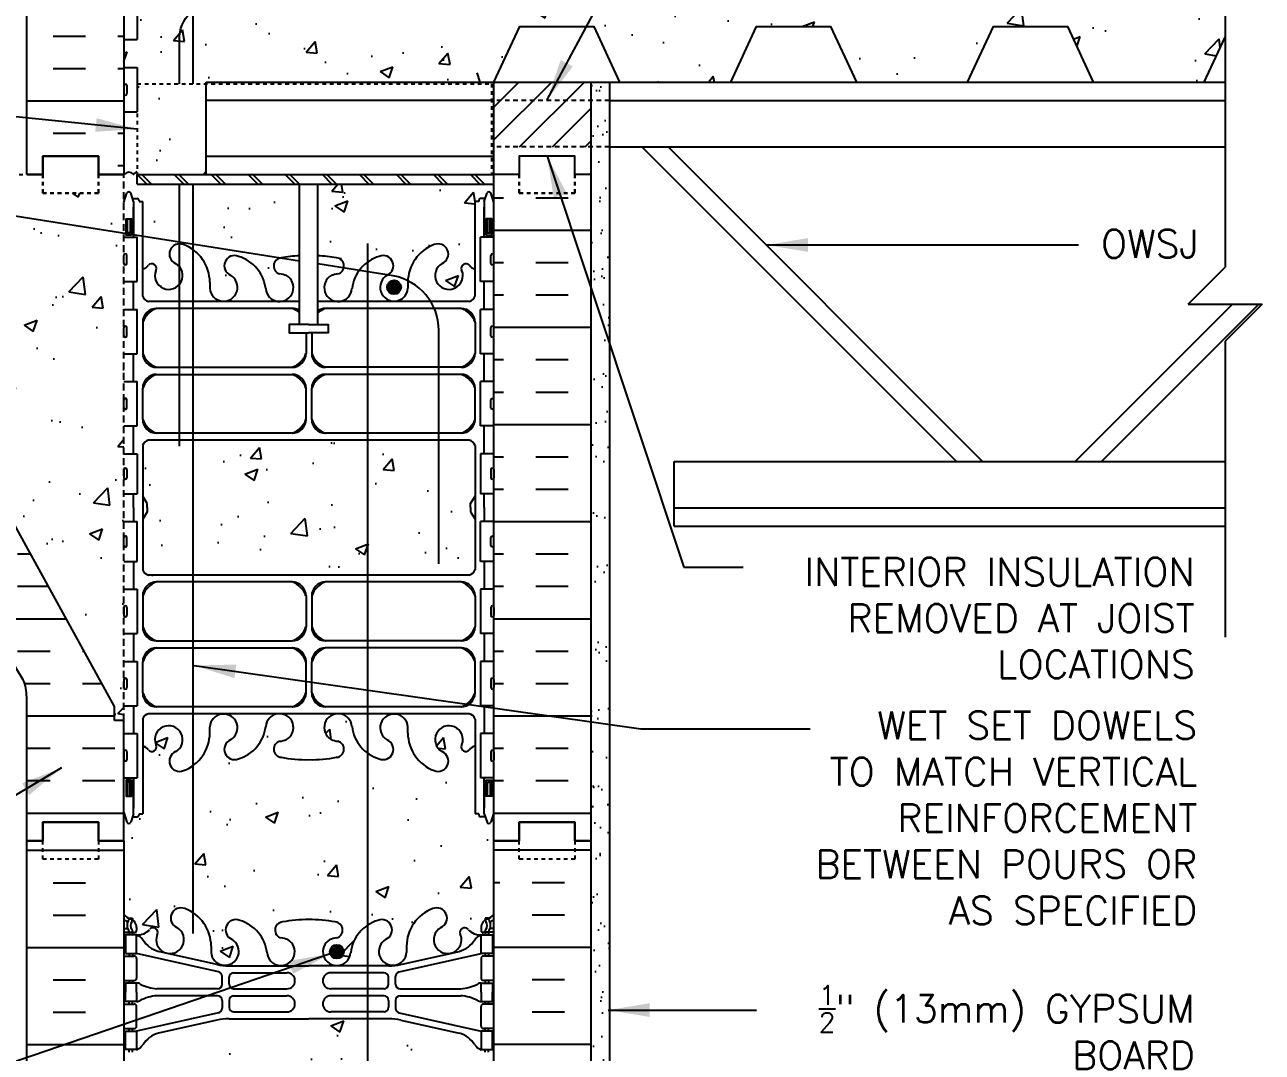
# Model space of a CAD drawing. Header units: inches. Extents: x 142.9 to 233.9, y 158.4 to 227.2.
# Drawn here: x 200.42 to 233.86, y 184.19 to 211.96 of the extents above; entities that cross this region are included whole.
import ezdxf
from ezdxf.enums import TextEntityAlignment as Align

# ---------------------------------------------------------------- set-up
doc = ezdxf.new("R2010")
doc.units = ezdxf.units.IN
doc.header["$LTSCALE"] = 0.5
doc.header["$MEASUREMENT"] = 0
doc.linetypes.add('DASHED2', pattern=[0.375, 0.25, -0.125])
doc.linetypes.add('HIDDEN2', pattern=[0.1875, 0.125, -0.0625])
for name, color, linetype in [('HATCH', 12, 'Continuous'), ('Hidden2', 12, 'HIDDEN2'), ('line25', 2, 'Continuous'), ('LINE3', 3, 'Continuous'), ('LINE50', 5, 'Continuous'), ('LINE9', 9, 'Continuous'), ('TEXT', 4, 'Continuous'), ('Web_Edge', 9, 'Continuous')]:
    doc.layers.add(name, color=color, linetype=linetype)
doc.styles.add('DIM', font='romans.shx', dxfattribs={"width": 0.7})
doc.styles.add('ROMANS', font='romans.shx', dxfattribs={"height": 0.75})
doc.dimstyles.new('ext_12', dxfattribs={"dimscale": 12, "dimtxt": 0.09375, "dimasz": 0.09375, "dimexe": 0.09375, "dimexo": 0.0625, "dimgap": 0.0625, "dimtad": 1, "dimdec": 1, "dimzin": 3, "dimdsep": 46, "dimlunit": 4, "dimtxsty": 'DIM', "dimcen": 0.09, "dimdle": 0.09375, "dimclrt": 4, "dimadec": 0, "dimazin": 0, "dimtfac": 1, "dimtdec": 1, "dimtmove": 2, "dimatfit": 3, "dimfxl": 1, "dimfrac": 2, "dimtolj": 1, "dimtzin": 0, "dimarcsym": 0})

msp = doc.modelspace()

# ---------------------------------------------------------------- hatches: boundary and pattern name
at = {"layer": 'HATCH'}
h = msp.add_hatch(dxfattribs=at)
h.set_pattern_fill('AR-CONC', color=256, scale=0.5)
h.set_pattern_definition([(50, (0, 0), (3.5863, -0.31376), [0.375, -4.125]), (355, (0, 0), (-0.693757, 3.76096), [0.3, -3.3]), (100.4514, (0.299, -0.026), (2.892544, 3.4472), [0.3187, -3.50571]), (46.1842, (0, 1), (5.336207, -0.827596), [0.5625, -6.1875]), (96.6356, (0.4447, 0.931), (4.67331, 4.87059), [0.47805, -5.25857]), (351.1842, (0, 1), (4.67331, 4.87059), [0.45, -4.95]), (21, (0.5, 0.75), (2.984535, -2.013094), [0.375, -4.125]), (326, (0.5, 0.75), (1.216577, 3.62575), [0.3, -3.3]), (71.4514, (0.7487, 0.5822), (4.201112, 1.612656), [0.3187, -3.50571]), (37.5, (0, 0), (0.0607993, 1.6644693), [0, -3.26, 0, -3.35, 0, -3.3125]), (7.5, (0, 0), (1.315348, 1.972059), [0, -1.91, 0, -3.185, 0, -1.2625]), (327.5, (-1.115, 0), (2.669112, -0.1127744), [0, -1.25, 0, -3.9, 0, -5.175]), (317.5, (-1.615, 0), (2.915931, 0.500525), [0, -1.625, 0, -2.59, 0, -3.675])])
h.paths.add_polyline_path([(210.004, 223.699, -1), (210.217, 223.188, 1.661382), (210.778, 222.835), (210.778, 223, -0.237025), (211.223, 223.873), (207.102, 223.873), (206.102, 224.873), (206.102, 223.72, -0.091124), (206.199, 223.699, -0.30095), (206.936, 222.826, 1.661382), (207.497, 223.179, 0.055617), (207.317, 223.225, -0.843243), (207.352, 223.657, -0.049932), (208.102, 223.721, -0.049932), (208.851, 223.657, -0.843243), (208.886, 223.225, 0.055617), (208.706, 223.179, 1.661382), (209.267, 222.826, -0.30095)])
h.paths.add_polyline_path([(212.439, 223.457, 0.10894), (212.592, 223.344), (212.592, 223.873), (211.847, 223.873, -0.420943), (211.7, 223.505, 2.155404), (212.239, 223.31), (212.227, 223.332, -0.834375)])
h.paths.add_polyline_path([(205.102, 223.873), (204.98, 223.873, -0.237025), (205.425, 223), (205.425, 222.835, 1.325711), (206.102, 223.084), (206.102, 222.873)])
h.paths.add_polyline_path([(204.503, 223.505, -0.420943), (204.356, 223.873), (203.612, 223.873), (203.612, 223.344, 0.108933), (203.764, 223.457, -0.8344), (203.976, 223.332), (203.964, 223.31, 2.155404)])
h.paths.add_polyline_path([(212.592, 217.222), (212.592, 218.584, 0.268138), (212.43, 218.732), (203.773, 218.732, 0.268156), (203.612, 218.584), (203.612, 217.222), (203.732, 217.022), (203.732, 216.91), (203.102, 216.91), (203.102, 216.535), (203.466, 216.535), (203.466, 215.455), (203.102, 215.455), (203.102, 214.705), (203.466, 214.705), (203.466, 214.353), (203.466, 214.286, -0.562908), (203.604, 214.295, -0.520567), (203.841, 214.295, -0.523259), (204.347, 214.298, -0.520567), (204.92, 214.258, -0.520567), (205.201, 214.379, -0.520567), (205.563, 214.535, -0.230831), (205.981, 214.708, -0.258655), (206.402, 214.44, -0.520567), (206.707, 214.318, -0.520567), (207.197, 214.362, -0.520567), (207.542, 214.411, -0.520567), (208.141, 214.432, -0.310845), (209.102, 214.41, -0.310845), (210.062, 214.432, -0.520567), (210.661, 214.411, -0.520567), (211.006, 214.362, -0.10231), (211.102, 214.437, -0.10231), (211.197, 214.362, -0.520567), (211.542, 214.411, -0.520567), (212.141, 214.432, -0.185967), (212.737, 214.56), (212.737, 214.705), (213.102, 214.705), (213.102, 215.455), (212.737, 215.455), (212.737, 216.535), (213.102, 216.535), (213.102, 216.91), (212.472, 216.91), (212.472, 217.022)])
h.paths.add_polyline_path([(232.864, 214.408), (213.102, 214.408), (213.102, 214.41, 0.310845), (212.141, 214.432, 0.520567), (211.542, 214.411, 0.520567), (211.197, 214.362, 0.10231), (211.102, 214.437, 0.10231), (211.006, 214.362, 0.520567), (210.661, 214.411, 0.520567), (210.062, 214.432, 0.310845), (209.102, 214.41, 0.310845), (208.141, 214.432, 0.520567), (207.542, 214.411, 0.520567), (207.197, 214.362, 0.520567), (206.707, 214.318, 0.520567), (206.402, 214.44, 0.258655), (205.981, 214.708, 0.230831), (205.563, 214.535, 0.520567), (205.201, 214.379, 0.520567), (204.92, 214.258, 0.520567), (204.347, 214.298, 0.523259), (203.841, 214.295, 0.520567), (203.604, 214.295, 0.562908), (203.466, 214.286), (203.466, 213.505), (203.102, 213.505), (203.102, 212.755), (203.466, 212.755), (203.466, 211.555), (203.102, 211.555), (203.102, 210.805), (203.466, 210.805), (203.466, 210.36), (205.327, 210.36), (205.327, 210.408), (213.102, 210.408), (213.801, 211.908), (215.801, 211.908), (216.5, 210.408), (219.5, 210.408), (220.2, 211.908), (222.2, 211.908), (222.899, 210.408), (225.899, 210.408), (226.599, 211.908), (228.599, 211.908), (229.298, 210.408), (232.298, 210.408), (232.864, 211.621)])
h.paths.add_polyline_path([(205.327, 210.36), (203.466, 210.36), (203.466, 207.908), (205.327, 207.908)])
h.paths.add_polyline_path([(203.102, 207.91), (202.414, 207.91), (202.414, 207.41), (200.914, 207.41), (200.914, 207.91), (200.477, 207.91), (198.477, 207.91), (198.477, 206.41, -1), (197.977, 206.41), (197.977, 207.91), (196.677, 207.91), (196.677, 206.16, 0.079579), (197.677, 202.91), (202.852, 193.535), (202.852, 193.16), (203.102, 193.16)])
h.paths.add_polyline_path([(207.845, 207.648), (203.466, 207.648), (203.466, 207.908), (203.466, 209.605), (203.102, 209.605), (203.102, 207.91), (203.102, 207.151), (203.187, 207.411, -0.6), (203.287, 207.411), (203.335, 207.261), (203.462, 207.261, -0.414214), (203.512, 207.211), (203.512, 207.181), (203.612, 207.181), (203.612, 205.344, 0.108933), (203.764, 205.457, -0.8344), (203.976, 205.332), (203.964, 205.31, 2.155404), (204.503, 205.505, -1), (204.716, 206.016, -0.311223), (205.425, 205), (205.425, 204.835, 1.661382), (205.986, 205.188, -1), (206.199, 205.699, -0.30095), (206.936, 204.826, 1.661382), (207.497, 205.179, 0.055617), (207.317, 205.225, -0.843243), (207.352, 205.657, -0.032936), (207.845, 205.716)])
h.paths.add_polyline_path([(212.592, 207.181), (212.692, 207.181), (212.692, 207.211, -0.414214), (212.742, 207.261), (212.868, 207.261), (212.917, 207.411, -0.6), (213.017, 207.411), (213.102, 207.151), (213.102, 207.648), (208.345, 207.648), (208.345, 205.717, -0.033767), (208.851, 205.657, -0.843243), (208.886, 205.225, 0.055617), (208.706, 205.179, 1.661382), (209.267, 204.826, -0.30095), (210.004, 205.699, -1), (210.217, 205.188, 1.661382), (210.778, 204.835), (210.778, 205, -0.311223), (211.487, 206.016, -1), (211.7, 205.505, 2.155404), (212.239, 205.31), (212.227, 205.332, -0.834375), (212.439, 205.457, 0.10894), (212.592, 205.344)])
h.paths.add_polyline_path([(212.592, 199.222), (212.592, 200.584, 0.268138), (212.43, 200.732), (203.773, 200.732, 0.268156), (203.612, 200.584), (203.612, 199.222), (203.732, 199.022), (203.732, 198.91), (203.732, 198.798), (203.612, 198.598), (203.612, 197.236, 0.268156), (203.773, 197.088), (212.43, 197.088, 0.268138), (212.592, 197.236), (212.592, 198.598), (212.472, 198.798), (212.472, 198.91), (212.472, 199.022)])
h.paths.add_polyline_path([(212.592, 192.476, 0.108935), (212.439, 192.363, -0.8344), (212.227, 192.488), (212.239, 192.51, 2.155404), (211.7, 192.315, -1), (211.487, 191.804, -0.311223), (210.778, 192.82), (210.778, 192.985, 1.661382), (210.217, 192.632, -1), (210.004, 192.121, -0.30095), (209.267, 192.994, 1.661382), (208.706, 192.641, 0.055617), (208.886, 192.595, -0.843243), (208.851, 192.163, -0.049932), (208.102, 192.099, -0.049932), (207.352, 192.163, -0.843243), (207.317, 192.595, 0.055617), (207.497, 192.641, 1.661382), (206.936, 192.994, -0.30095), (206.199, 192.121, -1), (205.986, 192.632, 1.661382), (205.425, 192.985), (205.425, 192.82, -0.311223), (204.716, 191.804, -1), (204.503, 192.315, 2.155404), (203.964, 192.51), (203.976, 192.488, -0.834375), (203.764, 192.363, 0.108938), (203.612, 192.476), (203.612, 190.639), (203.512, 190.639), (203.512, 190.609, -0.414214), (203.462, 190.559), (203.335, 190.559), (203.287, 190.409, -0.6), (203.187, 190.409), (203.102, 190.669), (203.102, 189.91), (203.102, 187.91, 0.088416), (203.248, 187.813), (203.338, 187.813), (203.338, 187.771, -0.249069), (203.448, 187.564), (203.448, 187.496, -0.414214), (203.385, 187.434), (203.338, 187.434), (203.338, 187.364), (203.443, 187.364, 0.231736), (203.8, 187.515, -0.8344), (204.012, 187.389), (204, 187.368, 2.155404), (204.539, 187.562, -1), (204.752, 188.073, -0.311223), (205.461, 187.057), (205.461, 186.892, 1.661382), (206.022, 187.245, -1), (206.235, 187.756, -0.30095), (206.972, 186.884, 1.661382), (207.533, 187.237, 0.055617), (207.353, 187.282, -0.843243), (207.388, 187.715, -0.047544), (208.102, 187.779, -0.047544), (208.815, 187.715, -0.843243), (208.85, 187.282, 0.055617), (208.67, 187.237, 1.661382), (209.231, 186.884, -0.30095), (209.968, 187.756, -1), (210.181, 187.245, 1.661382), (210.742, 186.892), (210.742, 187.057, -0.311223), (211.451, 188.073, -1), (211.664, 187.562, 2.155404), (212.203, 187.368), (212.191, 187.389, -0.834375), (212.403, 187.515, 0.23174), (212.761, 187.364), (212.866, 187.364), (212.866, 187.434), (212.818, 187.434, -0.414214), (212.756, 187.496), (212.756, 187.564, -0.249069), (212.866, 187.771), (212.866, 187.813), (212.956, 187.813, 0.08841), (213.102, 187.91), (213.102, 189.91), (213.102, 190.669), (213.017, 190.409, -0.6), (212.917, 190.409), (212.868, 190.559), (212.742, 190.559, -0.414214), (212.692, 190.609), (212.692, 190.639), (212.592, 190.639)])
h.paths.add_polyline_path([(212.756, 184.064), (212.756, 184.131, -0.414214), (212.818, 184.194), (212.866, 184.194), (212.866, 184.264), (212.761, 184.264, -0.155529), (212.585, 184.398, 0.180914), (212.167, 184.709), (210.586, 185.062, 0.054974), (210.259, 185.098), (208.102, 185.098), (205.944, 185.098, 0.054974), (205.617, 185.062), (204.036, 184.709, 0.180914), (203.618, 184.398, -0.155529), (203.443, 184.264), (203.338, 184.264), (203.338, 184.194), (203.385, 184.194, -0.414214), (203.448, 184.131), (203.448, 184.064, -0.249069), (203.338, 183.857), (203.338, 183.815), (203.248, 183.815, 0.088416), (203.102, 183.718), (203.102, 180.91), (207.3, 180.91), (208.3, 179.91), (208.3, 181.91), (209.3, 180.91), (213.102, 180.91), (213.102, 183.718, 0.08841), (212.956, 183.815), (212.866, 183.815), (212.866, 183.857, -0.249069)])
h = msp.add_hatch(dxfattribs=at)
h.set_pattern_fill('INSUL', color=256, scale=7, style=0)
h.set_pattern_definition([(0, (-2723.06, -189.0995), (0, 2.625), []), (0, (-2723.06, -188.2245), (0, 2.625), [0.875, -0.875]), (0, (-2723.06, -187.3495), (0, 2.625), [0.875, -0.875])])
h.paths.add_polyline_path([(203.102, 223.748), (202.977, 223.873), (200.477, 223.873), (200.477, 207.91), (200.914, 207.91), (200.914, 208.41), (202.414, 208.41), (202.414, 207.91), (203.102, 207.91)])
h = msp.add_hatch(dxfattribs=at)
h.set_pattern_fill('ANSI31', color=256, scale=5, style=0)
h.set_pattern_definition([(45, (135.9942, 15.0657), (-0.4419417, 0.4419417), [])])
h.paths.add_polyline_path([(215.727, 208.658), (215.727, 210.408), (213.102, 210.408), (213.102, 208.658)])
h = msp.add_hatch(dxfattribs=at)
h.set_pattern_fill('AR-SAND', color=256, scale=0.5, style=0)
h.set_pattern_definition([(37.5, (140.0201, 79.8823), (-0.0314967, 0.963412), [0, -0.76, 0, -0.85, 0, -0.8125]), (7.5, (140.0201, 79.8823), (0.884888, 1.411073), [0, -0.41, 0, -0.685, 0, -0.2625]), (327.5, (139.4051, 79.8823), (1.557071, 0.0028295), [0, -0.25, 0, -0.9, 0, -1.175]), (317.5, (139.4051, 79.8823), (1.503063, 0.438838), [0, -0.125, 0, -0.59, 0, -0.675])])
h.paths.add_polyline_path([(216.227, 210.408), (215.727, 210.408), (215.727, 189.91), (215.727, 180.91), (216.227, 180.91)])
h = msp.add_hatch(dxfattribs=at)
h.set_pattern_fill('INSUL', color=256, scale=7, style=0)
h.set_pattern_definition([(0, (214.231, 195.906), (0, 2.625), []), (0, (214.231, 196.781), (0, 2.625), [0.875, -0.875]), (0, (214.231, 197.656), (0, 2.625), [0.875, -0.875])])
h.paths.add_polyline_path([(215.727, 207.91), (215.289, 207.91), (215.289, 207.41), (213.789, 207.41), (213.789, 207.91), (213.102, 207.91), (213.102, 189.91), (213.789, 189.91), (213.789, 190.41), (215.289, 190.41), (215.289, 189.91), (215.727, 189.91)])
h.paths.add_polyline_path([(197.677, 202.91, -0.079579), (196.677, 206.16), (196.677, 207.91), (195.977, 207.91), (195.977, 202.91, 0.131652), (196.646, 200.41), (200.384, 194.26, -0.10438), (200.477, 193.785), (200.477, 189.91), (200.914, 189.91), (200.914, 190.41), (202.414, 190.41), (202.414, 189.91), (203.102, 189.91), (203.102, 193.16), (202.852, 193.16), (202.852, 193.535)])
at = {"layer": 'LINE3'}
for points in [[(210.217, 204.863, 1), (210.592, 204.863, 1)], [(208.67, 186.912, 1), (209.045, 186.912, 1)]]:
    msp.add_hatch(color=256, dxfattribs=at).paths.add_polyline_path(points)

# ---------------------------------------------------------------- linework, layer by layer
at = {"layer": 'HATCH', "linetype": 'HIDDEN2'}
for p, q in [((203.466, 210.36), (203.466, 207.908)), ((203.466, 210.36), (213.039, 210.36)), ((213.039, 210.36), (213.039, 207.908))]:
    msp.add_line(p, q, dxfattribs=at)
at = {"layer": 'HATCH', "linetype": 'HIDDEN2', "ltscale": 2}
for p, q in [((216.227, 209.908), (213.102, 209.908)), ((216.227, 209.908), (213.102, 209.908)), ((216.227, 208.658), (213.102, 208.658)), ((216.227, 208.658), (213.102, 208.658))]:
    msp.add_line(p, q, dxfattribs=at)
at = {"layer": 'HATCH'}
for p, q in [((202.94, 208.15), (203.102, 208.15)), ((203.466, 207.908), (203.726, 207.648)), ((203.591, 207.908), (203.851, 207.648)), ((204.466, 207.908), (204.726, 207.648)), ((204.591, 207.908), (204.851, 207.648)), ((205.466, 207.908), (205.726, 207.648)), ((205.591, 207.908), (205.851, 207.648)), ((206.466, 207.908), (206.726, 207.648)), ((206.591, 207.908), (206.851, 207.648)), ((207.466, 207.908), (207.726, 207.648)), ((207.591, 207.908), (207.851, 207.648)), ((208.466, 207.908), (208.726, 207.648)), ((208.591, 207.908), (208.851, 207.648)), ((209.466, 207.908), (209.726, 207.648)), ((209.591, 207.908), (209.851, 207.648)), ((210.466, 207.908), (210.726, 207.648)), ((210.591, 207.908), (210.851, 207.648)), ((211.466, 207.908), (211.726, 207.648)), ((211.591, 207.908), (211.851, 207.648)), ((212.466, 207.908), (212.726, 207.648)), ((212.591, 207.908), (212.851, 207.648)), ((200.477, 189.65), (203.102, 189.65)), ((215.727, 189.65), (213.102, 189.65)), ((201.19, 188.775), (202.065, 188.775)), ((213.263, 188.775), (213.102, 188.775)), ((215.013, 188.775), (214.138, 188.775)), ((201.19, 187.9), (202.065, 187.9)), ((215.013, 187.9), (214.138, 187.9)), ((200.477, 187.025), (203.102, 187.025)), ((215.727, 187.025), (213.102, 187.025)), ((201.19, 186.15), (202.065, 186.15)), ((215.013, 186.15), (214.138, 186.15)), ((201.19, 185.275), (202.065, 185.275)), ((215.013, 185.275), (214.138, 185.275)), ((200.477, 184.4), (203.102, 184.4)), ((215.727, 184.4), (213.102, 184.4))]:
    msp.add_line(p, q, dxfattribs=at)
msp.add_lwpolyline([(203.466, 207.984, 0.182463), (203.359, 207.91, 0.520567), (203.123, 207.91)], format="xyb", dxfattribs=at)
at = {"layer": 'Hidden2'}
msp.add_line((198.477, 207.91), (200.477, 207.91), dxfattribs=at)
at = {"layer": 'Hidden2', "ltscale": 3}
msp.add_line((203.102, 193.16), (203.102, 207.91), dxfattribs=at)
at = {"layer": 'Hidden2'}
msp.add_lwpolyline([(200.477, 207.91), (200.914, 207.91), (200.914, 208.41), (202.414, 208.41), (202.414, 207.91), (203.102, 207.91)], dxfattribs=at)
at = {"layer": 'line25'}
for p, q in [((203.102, 223.748), (203.102, 207.91)), ((203.102, 216.785), (203.102, 207.91)), ((203.466, 212.755), (203.466, 211.555)), ((203.102, 211.555), (203.466, 211.555)), ((203.102, 210.805), (203.466, 210.805)), ((203.466, 210.805), (203.466, 209.605)), ((205.327, 210.408), (230.864, 210.408)), ((205.327, 207.908), (205.327, 210.408)), ((213.102, 189.91), (213.102, 210.408)), ((215.727, 210.408), (232.864, 210.408)), ((213.102, 209.908), (205.327, 209.908)), ((216.227, 209.908), (232.864, 209.908)), ((203.102, 209.605), (203.466, 209.605)), ((205.327, 208.408), (213.102, 208.408)), ((216.227, 208.658), (232.864, 208.658)), ((217.102, 208.658), (225.602, 200.158)), ((217.809, 208.658), (226.309, 200.158)), ((203.466, 207.908), (213.102, 207.908)), ((203.466, 207.648), (203.466, 207.908)), ((203.466, 207.648), (213.102, 207.648)), ((207.845, 203.856), (207.845, 207.648)), ((208.345, 203.856), (208.345, 207.648)), ((203.102, 206.215), (203.466, 206.215)), ((203.466, 205.015), (203.466, 206.215)), ((213.102, 206.215), (212.737, 206.215)), ((212.737, 205.015), (212.737, 206.215)), ((203.102, 205.015), (203.466, 205.015)), ((213.102, 205.015), (212.737, 205.015)), ((233.061, 204.41), (228.809, 200.158)), ((233.768, 204.41), (229.516, 200.158)), ((203.102, 204.265), (203.466, 204.265)), ((203.466, 203.065), (203.466, 204.265)), ((213.102, 204.265), (212.737, 204.265)), ((212.737, 203.065), (212.737, 204.265)), ((203.102, 203.065), (203.466, 203.065)), ((213.102, 203.065), (212.737, 203.065)), ((202.852, 193.535), (197.677, 202.91)), ((203.102, 202.315), (203.466, 202.315)), ((203.466, 201.115), (203.466, 202.315)), ((213.102, 202.315), (212.737, 202.315)), ((212.737, 201.115), (212.737, 202.315)), ((203.102, 201.115), (203.466, 201.115)), ((213.102, 201.115), (212.737, 201.115)), ((203.102, 200.365), (203.466, 200.365)), ((203.466, 200.365), (203.466, 199.285)), ((213.102, 200.365), (212.737, 200.365)), ((212.737, 200.365), (212.737, 199.285)), ((217.977, 198.408), (217.977, 200.158)), ((217.977, 200.158), (232.864, 200.158)), ((203.102, 199.285), (203.466, 199.285)), ((213.102, 199.285), (212.737, 199.285)), ((217.977, 198.908), (232.864, 198.908)), ((203.102, 198.535), (203.466, 198.535)), ((203.466, 197.455), (203.466, 198.535)), ((213.102, 198.535), (212.737, 198.535)), ((212.737, 197.455), (212.737, 198.535)), ((217.977, 198.408), (232.864, 198.408)), ((203.102, 197.455), (203.466, 197.455)), ((213.102, 197.455), (212.737, 197.455)), ((203.102, 196.705), (203.466, 196.705)), ((203.466, 196.705), (203.466, 195.505)), ((213.102, 196.705), (212.737, 196.705)), ((212.737, 196.705), (212.737, 195.505)), ((203.102, 195.505), (203.466, 195.505)), ((213.102, 195.505), (212.737, 195.505)), ((203.102, 194.755), (203.466, 194.755)), ((203.466, 194.755), (203.466, 193.555)), ((213.102, 194.755), (212.737, 194.755)), ((212.737, 194.755), (212.737, 193.555)), ((202.852, 193.16), (202.852, 193.535)), ((202.852, 193.16), (202.852, 193.535)), ((203.102, 193.555), (203.466, 193.555)), ((213.102, 193.555), (212.737, 193.555)), ((203.102, 193.16), (202.852, 193.16)), ((203.102, 193.16), (202.852, 193.16)), ((203.102, 189.91), (203.102, 193.16)), ((203.102, 189.91), (203.102, 193.16)), ((203.102, 192.805), (203.466, 192.805)), ((203.466, 192.805), (203.466, 191.605)), ((213.102, 192.805), (212.737, 192.805)), ((212.737, 192.805), (212.737, 191.605)), ((203.102, 191.605), (203.466, 191.605)), ((213.102, 191.605), (212.737, 191.605)), ((203.102, 189.91), (203.102, 180.91)), ((213.102, 180.91), (213.102, 189.91))]:
    msp.add_line(p, q, dxfattribs=at)
at = {"layer": 'line25', "color": 192}
for p, q in [((212.727, 210.408), (212.647, 210.658)), ((212.727, 210.408), (213.102, 210.408)), ((216.5, 210.408), (219.5, 210.408)), ((222.899, 210.408), (225.899, 210.408)), ((229.298, 210.408), (232.298, 210.408))]:
    msp.add_line(p, q, dxfattribs=at)
for points in [[(213.102, 210.408), (213.801, 211.908), (215.801, 211.908), (216.5, 210.408)], [(219.5, 210.408), (220.2, 211.908), (222.2, 211.908), (222.899, 210.408)], [(225.899, 210.408), (226.599, 211.908), (228.599, 211.908), (229.298, 210.408)], [(232.298, 210.408), (232.864, 211.621)]]:
    msp.add_lwpolyline(points, dxfattribs=at)
at = {"layer": 'line25'}
for points in [[(208.095, 203.856), (207.567, 203.856), (207.567, 203.629), (208.095, 203.629)], [(208.095, 203.856), (208.624, 203.856), (208.624, 203.629), (208.364, 203.629)], [(208.364, 203.629), (208.095, 203.629)]]:
    msp.add_lwpolyline(points, dxfattribs=at)
at = {"layer": 'LINE3'}
for p, q in [((204.977, 210.36), (204.977, 223.873)), ((204.977, 187.4), (204.977, 207.648)), ((207.845, 205.572), (198.861, 206.987)), ((209.683, 206.046), (209.683, 180.91)), ((210.384, 205.172), (208.345, 205.493)), ((211.613, 197.387), (211.613, 203.696))]:
    msp.add_line(p, q, dxfattribs=at)
at = {"layer": 'LINE3', "linetype": 'Continuous'}
msp.add_lwpolyline([(204.602, 210.36), (204.602, 211.569, -0.414214), (205.602, 212.569), (219.98, 212.569)], format="xyb", dxfattribs=at)
msp.add_lwpolyline([(204.602, 200.569), (204.602, 207.648)], dxfattribs=at)
at = {"layer": 'LINE3'}
for centre in [(210.404, 204.863), (208.857, 186.912)]:
    msp.add_circle(centre, 0.188, dxfattribs=at)
msp.add_arc((210.113, 203.696), 1.5, 360, 79.5785, dxfattribs=at)
at = {"layer": 'LINE50'}
for p, q in [((200.477, 207.91), (200.477, 223.873)), ((215.727, 189.91), (215.727, 207.91)), ((200.477, 180.91), (200.477, 189.91)), ((215.727, 180.91), (215.727, 189.91))]:
    msp.add_line(p, q, dxfattribs=at)
at = {"layer": 'LINE50', "ltscale": 2}
msp.add_line((215.727, 207.91), (215.727, 210.408), dxfattribs=at)
at = {"layer": 'LINE50'}
for points in [[(203.102, 207.91), (202.414, 207.91), (202.414, 208.41), (200.914, 208.41), (200.914, 207.91), (200.477, 207.91)], [(200.477, 207.91), (200.914, 207.91), (200.914, 208.41), (202.414, 208.41), (202.414, 207.91), (203.102, 207.91)], [(200.477, 207.91), (200.914, 207.91), (200.914, 208.41), (202.414, 208.41), (202.414, 207.91), (203.102, 207.91)], [(203.102, 207.91), (202.414, 207.91), (202.414, 208.41), (200.914, 208.41), (200.914, 207.91), (200.477, 207.91)], [(215.727, 207.91), (215.289, 207.91), (215.289, 208.41), (213.789, 208.41), (213.789, 207.91), (213.102, 207.91)], [(203.102, 189.91), (202.414, 189.91), (202.414, 190.41), (200.914, 190.41), (200.914, 189.91), (200.477, 189.91)], [(200.477, 189.91), (200.914, 189.91), (200.914, 190.41), (202.414, 190.41), (202.414, 189.91), (203.102, 189.91)], [(203.102, 189.91), (202.414, 189.91), (202.414, 190.41), (200.914, 190.41), (200.914, 189.91), (200.477, 189.91)], [(213.102, 189.91), (213.789, 189.91), (213.789, 190.41), (215.289, 190.41), (215.289, 189.91), (215.727, 189.91)], [(215.727, 189.91), (215.289, 189.91), (215.289, 190.41), (213.789, 190.41), (213.789, 189.91), (213.102, 189.91)]]:
    msp.add_lwpolyline(points, dxfattribs=at)
msp.add_lwpolyline([(200.477, 189.91), (200.477, 193.785, 0.10438), (200.384, 194.26), (196.646, 200.41, -0.131652), (195.977, 202.91), (195.977, 207.91), (196.677, 207.91)], format="xyb", dxfattribs=at)
at = {"layer": 'LINE9'}
for p, q in [((232.864, 215.802), (232.864, 205.41)), ((203.142, 210.355), (203.142, 210.355)), ((216.227, 210.408), (216.227, 180.91)), ((203.102, 210.315), (203.102, 210.095)), ((203.102, 210.26), (203.102, 210.26)), ((203.102, 210.15), (203.102, 210.15)), ((203.142, 210.055), (203.142, 210.055)), ((203.182, 210.315), (203.182, 210.095)), ((203.102, 205.505), (203.102, 205.725)), ((203.102, 205.67), (203.102, 205.67)), ((203.142, 205.765), (203.142, 205.765)), ((203.182, 205.505), (203.182, 205.725)), ((213.022, 205.505), (213.022, 205.725)), ((213.062, 205.765), (213.062, 205.765)), ((213.102, 205.505), (213.102, 205.725)), ((213.102, 205.67), (213.102, 205.67)), ((203.102, 205.56), (203.102, 205.56)), ((203.142, 205.465), (203.142, 205.465)), ((213.062, 205.465), (213.062, 205.465)), ((213.102, 205.56), (213.102, 205.56)), ((231.864, 204.41), (232.864, 205.41)), ((231.864, 204.41), (233.864, 204.41)), ((233.864, 204.41), (232.864, 203.41)), ((203.102, 203.555), (203.102, 203.775)), ((203.102, 203.72), (203.102, 203.72)), ((203.142, 203.815), (203.142, 203.815)), ((203.182, 203.555), (203.182, 203.775)), ((213.022, 203.555), (213.022, 203.775)), ((213.062, 203.815), (213.062, 203.815)), ((213.102, 203.555), (213.102, 203.775)), ((213.102, 203.72), (213.102, 203.72)), ((203.102, 203.61), (203.102, 203.61)), ((203.142, 203.515), (203.142, 203.515)), ((213.062, 203.515), (213.062, 203.515)), ((213.102, 203.61), (213.102, 203.61)), ((232.864, 203.41), (232.864, 195.41)), ((203.102, 201.605), (203.102, 201.825)), ((203.102, 201.77), (203.102, 201.77)), ((203.102, 201.66), (203.102, 201.66)), ((203.142, 201.865), (203.142, 201.865)), ((203.182, 201.605), (203.182, 201.825)), ((213.022, 201.605), (213.022, 201.825)), ((213.062, 201.865), (213.062, 201.865)), ((213.102, 201.605), (213.102, 201.825)), ((213.102, 201.77), (213.102, 201.77)), ((213.102, 201.66), (213.102, 201.66)), ((203.142, 201.565), (203.142, 201.565)), ((213.062, 201.565), (213.062, 201.565)), ((203.142, 199.975), (203.142, 199.975)), ((213.062, 199.975), (213.062, 199.975)), ((203.102, 199.935), (203.102, 199.715)), ((203.102, 199.88), (203.102, 199.88)), ((203.102, 199.77), (203.102, 199.77)), ((203.142, 199.675), (203.142, 199.675)), ((203.182, 199.935), (203.182, 199.715)), ((213.022, 199.935), (213.022, 199.715)), ((213.062, 199.675), (213.062, 199.675)), ((213.102, 199.935), (213.102, 199.715)), ((213.102, 199.88), (213.102, 199.88)), ((213.102, 199.77), (213.102, 199.77)), ((203.102, 197.885), (203.102, 198.105)), ((203.102, 198.05), (203.102, 198.05)), ((203.142, 198.145), (203.142, 198.145)), ((203.182, 197.885), (203.182, 198.105)), ((213.022, 197.885), (213.022, 198.105)), ((213.062, 198.145), (213.062, 198.145)), ((213.102, 197.885), (213.102, 198.105)), ((213.102, 198.05), (213.102, 198.05)), ((203.102, 197.94), (203.102, 197.94)), ((203.142, 197.845), (203.142, 197.845)), ((213.062, 197.845), (213.062, 197.845)), ((213.102, 197.94), (213.102, 197.94)), ((203.102, 196.215), (203.102, 195.995)), ((203.102, 196.16), (203.102, 196.16)), ((203.102, 196.05), (203.102, 196.05)), ((203.142, 196.255), (203.142, 196.255)), ((203.142, 195.955), (203.142, 195.955)), ((203.182, 196.215), (203.182, 195.995)), ((213.022, 196.215), (213.022, 195.995)), ((213.062, 196.255), (213.062, 196.255)), ((213.062, 195.955), (213.062, 195.955)), ((213.102, 196.215), (213.102, 195.995)), ((213.102, 196.16), (213.102, 196.16)), ((213.102, 196.05), (213.102, 196.05)), ((203.102, 194.265), (203.102, 194.045)), ((203.102, 194.21), (203.102, 194.21)), ((203.102, 194.1), (203.102, 194.1)), ((203.142, 194.005), (203.142, 194.005)), ((203.182, 194.265), (203.182, 194.045)), ((213.022, 194.265), (213.022, 194.045)), ((213.062, 194.005), (213.062, 194.005)), ((213.102, 194.265), (213.102, 194.045)), ((213.102, 194.21), (213.102, 194.21)), ((213.102, 194.1), (213.102, 194.1)), ((203.102, 192.315), (203.102, 192.095)), ((203.142, 192.355), (203.142, 192.355)), ((203.182, 192.315), (203.182, 192.095)), ((213.022, 192.315), (213.022, 192.095)), ((213.062, 192.355), (213.062, 192.355)), ((213.102, 192.315), (213.102, 192.095)), ((203.102, 192.26), (203.102, 192.26)), ((203.102, 192.15), (203.102, 192.15)), ((203.142, 192.055), (203.142, 192.055)), ((213.062, 192.055), (213.062, 192.055)), ((213.102, 192.26), (213.102, 192.26)), ((213.102, 192.15), (213.102, 192.15))]:
    msp.add_line(p, q, dxfattribs=at)
at = {"layer": 'LINE9', "linetype": 'DASHED2', "ltscale": 0.15}
for points in [[(202.414, 207.91), (202.414, 207.91), (202.414, 207.41), (200.914, 207.41), (200.914, 207.91), (200.914, 207.91)], [(200.914, 207.91), (200.914, 207.91), (200.914, 207.41), (202.414, 207.41), (202.414, 207.91), (202.414, 207.91)], [(213.789, 207.91), (213.789, 207.91), (213.789, 207.41), (215.289, 207.41), (215.289, 207.91), (215.289, 207.91)], [(215.289, 207.91), (215.289, 207.91), (215.289, 207.41), (213.789, 207.41), (213.789, 207.91), (213.789, 207.91)], [(202.414, 189.91), (202.414, 189.91), (202.414, 189.41), (200.914, 189.41), (200.914, 189.91), (200.914, 189.91)], [(215.289, 189.91), (215.289, 189.91), (215.289, 189.41), (213.789, 189.41), (213.789, 189.91), (213.789, 189.91)]]:
    msp.add_lwpolyline(points, dxfattribs=at)
at = {"layer": 'LINE9'}
for centre, start, end in [((203.142, 210.315), 90, 180), ((203.142, 210.315), 0, 90), ((203.142, 210.095), 180, 270), ((203.142, 210.095), 270, 0), ((203.142, 205.725), 90, 180), ((203.142, 205.725), 360, 90), ((213.062, 205.725), 90, 180), ((213.062, 205.725), 0, 90), ((203.142, 205.505), 180, 270), ((203.142, 205.505), 270, 0), ((213.062, 205.505), 180, 270), ((213.062, 205.505), 270, 0), ((203.142, 203.775), 90, 180), ((203.142, 203.775), 360, 90), ((213.062, 203.775), 90, 180), ((213.062, 203.775), 0, 90), ((203.142, 203.555), 180, 270), ((203.142, 203.555), 270, 0), ((213.062, 203.555), 180, 270), ((213.062, 203.555), 270, 0), ((203.142, 201.825), 90, 180), ((203.142, 201.825), 360, 90), ((213.062, 201.825), 90, 180), ((213.062, 201.825), 0, 90), ((203.142, 201.605), 180, 270), ((203.142, 201.605), 270, 0), ((213.062, 201.605), 180, 270), ((213.062, 201.605), 270, 0), ((203.142, 199.935), 90, 180), ((203.142, 199.935), 0, 90), ((213.062, 199.935), 90, 180), ((213.062, 199.935), 360, 90), ((203.142, 199.715), 180, 270), ((203.142, 199.715), 270, 0), ((213.062, 199.715), 180, 270), ((213.062, 199.715), 270, 0), ((203.142, 198.105), 90, 180), ((203.142, 198.105), 360, 90), ((213.062, 198.105), 90, 180), ((213.062, 198.105), 0, 90), ((203.142, 197.885), 180, 270), ((203.142, 197.885), 270, 0), ((213.062, 197.885), 180, 270), ((213.062, 197.885), 270, 0), ((203.142, 196.215), 90, 180), ((203.142, 195.995), 180, 270), ((203.142, 196.215), 0, 90), ((203.142, 195.995), 270, 0), ((213.062, 196.215), 90, 180), ((213.062, 195.995), 180, 270), ((213.062, 196.215), 360, 90), ((213.062, 195.995), 270, 0), ((203.142, 194.265), 90, 180), ((203.142, 194.265), 0, 90), ((213.062, 194.265), 90, 180), ((213.062, 194.265), 360, 90), ((203.142, 194.045), 180, 270), ((203.142, 194.045), 270, 0), ((213.062, 194.045), 180, 270), ((213.062, 194.045), 270, 0), ((203.142, 192.315), 90, 180), ((203.142, 192.315), 0, 90), ((213.062, 192.315), 90, 180), ((213.062, 192.315), 360, 90), ((203.142, 192.095), 180, 270), ((203.142, 192.095), 270, 0), ((213.062, 192.095), 180, 270), ((213.062, 192.095), 270, 0)]:
    msp.add_arc(centre, 0.04, start, end, dxfattribs=at)
at = {"layer": 'Web_Edge'}
for p, q in [((203.102, 207.151), (203.187, 207.411)), ((203.362, 207.181), (203.287, 207.411)), ((212.842, 207.181), (212.917, 207.411)), ((213.102, 207.151), (213.017, 207.411)), ((203.335, 207.261), (203.462, 207.261)), ((203.362, 207.181), (203.362, 206.215)), ((203.512, 207.211), (203.512, 207.211)), ((203.512, 207.211), (203.512, 207.181)), ((203.512, 207.181), (203.612, 207.181)), ((203.612, 204.627), (203.612, 207.181)), ((212.692, 207.181), (212.592, 207.181)), ((212.592, 204.627), (212.592, 207.181)), ((212.692, 207.211), (212.692, 207.211)), ((212.692, 207.211), (212.692, 207.181)), ((212.868, 207.261), (212.742, 207.261)), ((212.842, 207.181), (212.842, 206.215)), ((203.964, 205.31), (203.976, 205.332)), ((212.239, 205.31), (212.227, 205.332)), ((205.425, 205), (205.425, 204.835)), ((210.778, 205), (210.778, 204.835)), ((207.845, 204.479), (203.773, 204.479)), ((212.43, 204.479), (208.345, 204.479)), ((207.65, 204.292), (203.987, 204.292)), ((212.217, 204.292), (208.553, 204.292)), ((203.612, 203.917), (203.612, 203.076)), ((212.592, 203.917), (212.592, 203.076)), ((208.025, 203.629), (208.025, 203.076)), ((208.178, 203.629), (208.178, 203.077)), ((203.987, 202.701), (207.65, 202.701)), ((212.217, 202.701), (208.553, 202.701)), ((203.987, 202.51), (207.65, 202.51)), ((212.217, 202.51), (208.553, 202.51)), ((203.612, 201.294), (203.612, 202.135)), ((208.025, 201.294), (208.025, 202.135)), ((208.178, 201.294), (208.178, 202.134)), ((212.592, 201.294), (212.592, 202.135)), ((212.43, 200.732), (203.773, 200.732)), ((207.65, 200.919), (203.987, 200.919)), ((212.217, 200.919), (208.553, 200.919)), ((203.612, 200.584), (203.612, 197.236)), ((212.592, 200.584), (212.592, 197.236)), ((203.732, 199.022), (203.612, 199.222)), ((203.732, 199.022), (203.612, 199.222)), ((203.732, 198.91), (203.732, 199.022)), ((203.732, 198.91), (203.732, 199.022)), ((212.472, 199.022), (212.592, 199.222)), ((212.472, 199.022), (212.592, 199.222)), ((212.472, 198.91), (212.472, 199.022)), ((212.472, 198.91), (212.472, 199.022)), ((203.732, 198.798), (203.612, 198.598)), ((203.732, 198.798), (203.612, 198.598)), ((203.732, 198.91), (203.732, 198.798)), ((203.732, 198.91), (203.732, 198.798)), ((212.472, 198.91), (212.472, 198.798)), ((212.472, 198.91), (212.472, 198.798)), ((212.472, 198.798), (212.592, 198.598)), ((212.472, 198.798), (212.592, 198.598)), ((212.43, 197.088), (203.773, 197.088)), ((207.65, 196.901), (203.987, 196.901)), ((212.217, 196.901), (208.553, 196.901)), ((203.612, 196.526), (203.612, 195.685)), ((208.025, 196.526), (208.025, 195.685)), ((208.178, 196.526), (208.178, 195.686)), ((212.592, 196.526), (212.592, 195.685)), ((203.987, 195.31), (207.65, 195.31)), ((212.217, 195.31), (208.553, 195.31)), ((203.987, 195.119), (207.65, 195.119)), ((212.217, 195.119), (208.553, 195.119)), ((203.612, 193.903), (203.612, 194.744)), ((208.025, 193.903), (208.025, 194.744)), ((208.178, 193.903), (208.178, 194.743)), ((212.592, 193.903), (212.592, 194.744)), ((212.43, 193.341), (203.773, 193.341)), ((207.65, 193.528), (203.987, 193.528)), ((212.217, 193.528), (208.553, 193.528)), ((203.612, 193.193), (203.612, 190.639)), ((205.425, 192.82), (205.425, 192.985)), ((210.778, 192.82), (210.778, 192.985)), ((212.592, 193.193), (212.592, 190.639)), ((203.964, 192.51), (203.976, 192.488)), ((212.239, 192.51), (212.227, 192.488)), ((203.362, 190.639), (203.362, 191.605)), ((212.842, 190.639), (212.842, 191.605)), ((203.102, 190.669), (203.187, 190.409)), ((203.362, 190.639), (203.287, 190.409)), ((203.512, 190.639), (203.612, 190.639)), ((203.512, 190.639), (203.512, 190.609)), ((203.512, 190.609), (203.512, 190.609)), ((212.692, 190.639), (212.592, 190.639)), ((212.692, 190.639), (212.692, 190.609)), ((212.692, 190.609), (212.692, 190.609)), ((212.842, 190.639), (212.917, 190.409)), ((213.102, 190.669), (213.017, 190.409)), ((203.335, 190.559), (203.462, 190.559)), ((212.868, 190.559), (212.742, 190.559)), ((203.248, 187.813), (203.338, 187.813)), ((203.338, 187.813), (203.338, 187.771)), ((212.956, 187.813), (212.866, 187.813)), ((212.866, 187.813), (212.866, 187.771)), ((203.102, 187.534), (203.179, 187.534)), ((203.102, 187.434), (203.385, 187.434)), ((203.248, 187.434), (203.248, 187.364)), ((203.338, 187.434), (203.338, 187.364)), ((203.448, 187.564), (203.448, 187.496)), ((204, 187.368), (204.012, 187.389)), ((212.203, 187.368), (212.191, 187.389)), ((212.756, 187.564), (212.756, 187.496)), ((213.102, 187.434), (212.818, 187.434)), ((212.866, 187.434), (212.866, 187.364)), ((212.956, 187.434), (212.956, 187.364)), ((213.102, 187.534), (213.024, 187.534)), ((205.461, 187.057), (205.461, 186.892)), ((210.742, 187.057), (210.742, 186.892)), ((203.102, 186.794), (203.385, 186.794)), ((203.248, 186.864), (203.248, 186.794)), ((203.338, 186.864), (203.338, 186.794)), ((205.66, 186.367), (203.443, 186.864)), ((203.448, 186.731), (203.448, 186.196)), ((205.617, 186.565), (204.036, 186.918)), ((210.543, 186.367), (212.761, 186.864)), ((210.586, 186.565), (212.167, 186.918)), ((212.756, 186.731), (212.756, 186.196)), ((213.102, 186.794), (212.818, 186.794)), ((212.866, 186.864), (212.866, 186.794)), ((212.956, 186.864), (212.956, 186.794)), ((205.944, 186.529), (208.102, 186.529)), ((206.07, 186.343), (207.51, 186.343)), ((210.259, 186.529), (208.102, 186.529)), ((210.133, 186.343), (208.693, 186.343)), ((203.102, 186.134), (203.385, 186.134)), ((203.248, 186.134), (203.248, 186.064)), ((203.338, 186.134), (203.338, 186.064)), ((205.758, 186.033), (205.758, 186.245)), ((205.945, 186.034), (205.945, 186.218)), ((210.258, 186.034), (210.258, 186.218)), ((210.445, 186.033), (210.445, 186.245)), ((213.102, 186.134), (212.818, 186.134)), ((212.866, 186.134), (212.866, 186.064)), ((212.956, 186.134), (212.956, 186.064)), ((205.633, 185.908), (203.995, 185.908)), ((205.633, 185.72), (203.995, 185.72)), ((205.758, 185.595), (205.758, 185.382)), ((205.945, 185.594), (205.945, 185.41)), ((206.07, 185.909), (207.51, 185.909)), ((206.07, 185.719), (207.51, 185.719)), ((210.133, 185.909), (208.693, 185.909)), ((210.133, 185.719), (208.693, 185.719)), ((210.258, 185.594), (210.258, 185.41)), ((210.445, 185.595), (210.445, 185.382)), ((210.57, 185.908), (212.208, 185.908)), ((210.57, 185.72), (212.208, 185.72)), ((203.102, 185.494), (203.385, 185.494)), ((203.248, 185.494), (203.248, 185.564)), ((203.338, 185.494), (203.338, 185.564)), ((205.66, 185.26), (203.443, 184.764)), ((203.448, 184.896), (203.448, 185.431)), ((206.07, 185.285), (207.51, 185.285)), ((210.133, 185.285), (208.693, 185.285)), ((210.543, 185.26), (212.761, 184.764)), ((212.756, 184.896), (212.756, 185.431)), ((213.102, 185.494), (212.818, 185.494)), ((212.866, 185.494), (212.866, 185.564)), ((212.956, 185.494), (212.956, 185.564)), ((205.617, 185.062), (204.036, 184.709)), ((205.944, 185.098), (208.102, 185.098)), ((210.259, 185.098), (208.102, 185.098)), ((210.586, 185.062), (212.167, 184.709)), ((203.102, 184.834), (203.385, 184.834)), ((203.248, 184.764), (203.248, 184.834)), ((203.338, 184.764), (203.338, 184.834)), ((213.102, 184.834), (212.818, 184.834)), ((212.866, 184.764), (212.866, 184.834)), ((212.956, 184.764), (212.956, 184.834)), ((203.248, 184.194), (203.248, 184.264)), ((203.338, 184.194), (203.338, 184.264)), ((212.866, 184.194), (212.866, 184.264)), ((212.956, 184.194), (212.956, 184.264))]:
    msp.add_line(p, q, dxfattribs=at)
for points in [[(203.362, 206.215), (203.362, 207.031)], [(212.842, 206.215), (212.842, 207.031)], [(203.362, 204.265), (203.362, 205.015)], [(212.842, 204.265), (212.842, 205.015)], [(203.362, 202.315), (203.362, 203.065)], [(212.842, 202.315), (212.842, 203.065)], [(203.362, 200.365), (203.362, 201.115)], [(212.842, 200.365), (212.842, 201.115)], [(203.362, 198.91), (203.362, 199.285)], [(212.842, 198.91), (212.842, 199.285)], [(203.362, 198.91), (203.362, 198.535)], [(212.842, 198.91), (212.842, 198.535)], [(203.362, 197.455), (203.362, 196.705)], [(212.842, 197.455), (212.842, 196.705)], [(203.362, 195.505), (203.362, 194.755)], [(212.842, 195.505), (212.842, 194.755)], [(203.362, 193.555), (203.362, 192.805)], [(212.842, 193.555), (212.842, 192.805)], [(203.362, 191.605), (203.362, 190.789)], [(212.842, 191.605), (212.842, 190.789)], [(203.443, 185.814), (203.443, 186.064), (203.143, 186.064), (203.143, 185.814)], [(212.761, 185.814), (212.761, 186.064), (213.061, 186.064), (213.061, 185.814)], [(203.443, 185.814), (203.443, 185.564), (203.143, 185.564), (203.143, 185.814)], [(212.761, 185.814), (212.761, 185.564), (213.061, 185.564), (213.061, 185.814)]]:
    msp.add_lwpolyline(points, dxfattribs=at)
for points in [[(203.312, 206.271), (203.162, 206.271), (203.162, 206.711), (203.312, 206.711)], [(203.272, 206.331), (203.202, 206.331), (203.202, 206.711), (203.272, 206.711)], [(212.892, 206.271), (213.042, 206.271), (213.042, 206.711), (212.892, 206.711)], [(212.932, 206.331), (213.002, 206.331), (213.002, 206.711), (212.932, 206.711)], [(203.312, 191.549), (203.162, 191.549), (203.162, 191.109), (203.312, 191.109)], [(203.272, 191.489), (203.202, 191.489), (203.202, 191.109), (203.272, 191.109)], [(212.892, 191.549), (213.042, 191.549), (213.042, 191.109), (212.892, 191.109)], [(212.932, 191.489), (213.002, 191.489), (213.002, 191.109), (212.932, 191.109)], [(203.143, 186.864), (203.443, 186.864), (203.443, 187.364), (203.143, 187.364)], [(213.061, 186.864), (212.761, 186.864), (212.761, 187.364), (213.061, 187.364)], [(203.143, 184.764), (203.443, 184.764), (203.443, 184.264), (203.143, 184.264)], [(213.061, 184.764), (212.761, 184.764), (212.761, 184.264), (213.061, 184.264)]]:
    msp.add_lwpolyline(points, close=True, dxfattribs=at)
for centre, radius, start, end in [((203.237, 207.385), 0.0567, 28.0725, 151.9275), ((212.967, 207.385), 0.0567, 28.0725, 151.9275), ((203.462, 207.211), 0.05, 0, 90), ((212.742, 207.211), 0.05, 90, 180), ((204.609, 205.76), 0.277, 67.32, 247.32), ((204.334, 204.993), 1.092, 0.3332, 69.4825), ((211.869, 204.993), 1.092, 110.5175, 179.6668), ((211.594, 205.76), 0.277, 292.68, 112.68), ((206.093, 205.443), 0.277, 67.32, 247.32), ((205.908, 204.706), 1.034, 6.6669, 73.6635), ((207.372, 205.438), 0.22, 95.1835, 255.7396), ((208.048, 201.944), 3.777, 93.0819, 100.6275), ((208.155, 201.944), 3.777, 79.3725, 87.1084), ((208.831, 205.438), 0.22, 284.2604, 84.8165), ((210.295, 204.706), 1.034, 106.3365, 173.3331), ((210.11, 205.443), 0.277, 292.68, 112.68), ((203.431, 205.747), 0.441, 294.1187, 318.9873), ((203.859, 205.375), 0.125, 339.6243, 138.9873), ((204.316, 205.18), 0.375, 159.6243, 60.0685), ((211.888, 205.18), 0.375, 119.9315, 20.3757), ((212.345, 205.375), 0.125, 41.0127, 200.3757), ((212.772, 205.747), 0.441, 221.0127, 245.8818), ((205.799, 204.863), 0.375, 184.2448, 60.0685), ((207.31, 204.854), 0.375, 184.2448, 60.0685), ((207.203, 204.398), 0.834, 69.3729, 82.1063), ((208.893, 204.854), 0.375, 119.9315, 355.7552), ((209, 204.398), 0.834, 97.8937, 110.6271), ((210.404, 204.863), 0.375, 119.9315, 355.7552), ((203.82, 204.693), 0.219, 197.3882, 257.4322), ((212.383, 204.693), 0.219, 282.5678, 342.6083), ((204.193, 203.71), 0.617, 109.5682, 160.4318), ((203.987, 203.917), 0.375, 90, 180), ((207.443, 203.71), 0.617, 49.4053, 70.4318), ((207.65, 203.917), 0.375, 58.6708, 90), ((208.76, 203.71), 0.617, 109.5682, 132.1446), ((208.553, 203.917), 0.375, 90, 123.5992), ((212.01, 203.71), 0.617, 19.5682, 70.4318), ((212.217, 203.917), 0.375, 360, 90), ((204.193, 203.283), 0.617, 199.5682, 250.4318), ((203.987, 203.076), 0.375, 180, 270), ((207.443, 203.283), 0.617, 289.5682, 340.4318), ((207.65, 203.076), 0.375, 270, 0), ((208.76, 203.283), 0.617, 199.5682, 250.4318), ((208.553, 203.076), 0.375, 180, 270), ((212.01, 203.283), 0.617, 289.5682, 340.4318), ((212.217, 203.076), 0.375, 270, 0), ((204.193, 201.928), 0.617, 109.5682, 160.4318), ((203.987, 202.135), 0.375, 90, 180), ((207.443, 201.928), 0.617, 19.5682, 70.4318), ((207.65, 202.135), 0.375, 360, 90), ((208.76, 201.928), 0.617, 109.5682, 160.4318), ((208.553, 202.135), 0.375, 90, 180), ((212.01, 201.928), 0.617, 19.5682, 70.4318), ((212.217, 202.135), 0.375, 360, 90), ((204.193, 201.501), 0.617, 199.5682, 250.4318), ((203.987, 201.294), 0.375, 180, 270), ((207.443, 201.501), 0.617, 289.5682, 340.4318), ((207.65, 201.294), 0.375, 270, 0), ((208.76, 201.501), 0.617, 199.5682, 250.4318), ((208.553, 201.294), 0.375, 180, 270), ((212.01, 201.501), 0.617, 289.5682, 340.4318), ((212.217, 201.294), 0.375, 270, 0), ((203.82, 200.518), 0.219, 102.5678, 162.612), ((212.383, 200.518), 0.219, 17.3917, 77.4322), ((203.82, 197.302), 0.219, 197.388, 257.4322), ((212.383, 197.302), 0.219, 282.5678, 342.6083), ((204.193, 196.319), 0.617, 109.5682, 160.4318), ((203.987, 196.526), 0.375, 90, 180), ((207.443, 196.319), 0.617, 19.5682, 70.4318), ((207.65, 196.526), 0.375, 360, 90), ((208.76, 196.319), 0.617, 109.5682, 160.4318), ((208.553, 196.526), 0.375, 90, 180), ((212.01, 196.319), 0.617, 19.5682, 70.4318), ((212.217, 196.526), 0.375, 360, 90), ((204.193, 195.892), 0.617, 199.5682, 250.4318), ((203.987, 195.685), 0.375, 180, 270), ((207.443, 195.892), 0.617, 289.5682, 340.4318), ((207.65, 195.685), 0.375, 270, 0), ((208.76, 195.892), 0.617, 199.5682, 250.4318), ((208.553, 195.685), 0.375, 180, 270), ((212.01, 195.892), 0.617, 289.5682, 340.4318), ((212.217, 195.685), 0.375, 270, 0), ((204.193, 194.537), 0.617, 109.5682, 160.4318), ((203.987, 194.744), 0.375, 90, 180), ((207.443, 194.537), 0.617, 19.5682, 70.4318), ((207.65, 194.744), 0.375, 360, 90), ((208.76, 194.537), 0.617, 109.5682, 160.4318), ((208.553, 194.744), 0.375, 90, 180), ((212.01, 194.537), 0.617, 19.5682, 70.4318), ((212.217, 194.744), 0.375, 360, 90), ((204.193, 194.11), 0.617, 199.5682, 250.4318), ((203.987, 193.903), 0.375, 180, 270), ((207.443, 194.11), 0.617, 289.5682, 340.4318), ((207.65, 193.903), 0.375, 270, 0), ((208.76, 194.11), 0.617, 199.5682, 250.4318), ((208.553, 193.903), 0.375, 180, 270), ((212.01, 194.11), 0.617, 289.5682, 340.4318), ((212.217, 193.903), 0.375, 270, 0), ((203.82, 193.127), 0.219, 102.5678, 162.6118), ((205.799, 192.957), 0.375, 299.9315, 175.7552), ((207.31, 192.966), 0.375, 299.9315, 175.7552), ((208.893, 192.966), 0.375, 4.2448, 240.0685), ((210.404, 192.957), 0.375, 4.2448, 240.0685), ((212.383, 193.127), 0.219, 17.3917, 77.4322), ((204.316, 192.64), 0.375, 299.9315, 200.3757), ((205.908, 193.114), 1.034, 286.3365, 353.3331), ((210.295, 193.114), 1.034, 186.6669, 253.6635), ((211.888, 192.64), 0.375, 339.6243, 240.0685), ((204.334, 192.826), 1.092, 290.5175, 359.6668), ((206.093, 192.377), 0.277, 112.68, 292.68), ((207.203, 193.422), 0.834, 277.8937, 290.6271), ((209, 193.422), 0.834, 249.3729, 262.1063), ((210.11, 192.377), 0.277, 247.32, 67.32), ((211.869, 192.826), 1.092, 180.3332, 249.4825), ((203.431, 192.073), 0.441, 41.0127, 65.8813), ((203.859, 192.445), 0.125, 221.0127, 20.3757), ((204.609, 192.06), 0.277, 112.68, 292.68), ((207.372, 192.382), 0.22, 104.2604, 264.8165), ((208.831, 192.382), 0.22, 275.1835, 75.7396), ((211.594, 192.06), 0.277, 247.32, 67.32), ((212.345, 192.445), 0.125, 159.6243, 318.9873), ((212.772, 192.073), 0.441, 114.1182, 138.9873), ((208.048, 195.876), 3.777, 259.3725, 270.8066), ((208.155, 195.876), 3.777, 269.1934, 280.6275), ((203.462, 190.609), 0.05, 270, 0), ((212.742, 190.609), 0.05, 180, 270), ((203.237, 190.435), 0.0567, 208.0725, 331.9275), ((212.967, 190.435), 0.0567, 208.0725, 331.9275), ((204.645, 187.818), 0.277, 67.32, 247.32), ((204.37, 187.051), 1.092, 0.3332, 69.4825), ((211.833, 187.051), 1.092, 110.5175, 179.6668), ((211.558, 187.818), 0.277, 292.68, 112.68), ((203.448, 188.271), 0.5, 226.2109, 250.5288), ((203.448, 188.271), 0.6, 234.7832, 245.0748), ((203.441, 187.618), 0.25, 140.1145, 222.4609), ((203.185, 187.708), 0.021, 343.464, 63.9957), ((203.283, 187.749), 0.045, 321.448, 139.1879), ((203.198, 187.564), 0.25, 0, 70.5288), ((203.441, 187.618), 0.16, 140.0001, 222.4609), ((206.129, 187.501), 0.277, 67.32, 247.32), ((205.944, 186.764), 1.034, 6.6669, 73.6635), ((207.408, 187.496), 0.22, 95.1835, 255.7396), ((208.084, 184.002), 3.777, 89.7394, 100.6275), ((208.119, 184.002), 3.777, 79.3725, 90.2606), ((208.795, 187.496), 0.22, 284.2604, 84.8165), ((210.259, 186.764), 1.034, 106.3365, 173.3331), ((210.074, 187.501), 0.277, 292.68, 112.68), ((213.006, 187.564), 0.25, 109.4712, 180), ((212.92, 187.749), 0.045, 40.8121, 218.552), ((212.762, 187.618), 0.16, 317.5391, 39.9999), ((212.756, 188.271), 0.5, 289.4712, 313.7878), ((212.762, 187.618), 0.25, 317.5391, 39.8855), ((213.018, 187.708), 0.021, 116.0043, 196.536), ((212.756, 188.271), 0.6, 294.9252, 305.2168), ((203.18, 187.553), 0.0196, 269.4032, 15.4901), ((203.29, 187.48), 0.045, 222.4609, 42.4609), ((203.385, 187.496), 0.0625, 270, 0), ((203.467, 187.804), 0.441, 266.7976, 318.9873), ((203.32, 187.021), 0.364, 34.9775, 70.3387), ((203.895, 187.433), 0.125, 339.6243, 138.9873), ((204.352, 187.237), 0.375, 159.6243, 60.0685), ((207.239, 186.456), 0.834, 69.3729, 82.1063), ((208.964, 186.456), 0.834, 97.8937, 110.6271), ((211.852, 187.237), 0.375, 119.9315, 20.3757), ((212.309, 187.433), 0.125, 41.0127, 200.3757), ((212.736, 187.804), 0.441, 221.0127, 273.2024), ((212.883, 187.021), 0.364, 109.6613, 145.0225), ((212.818, 187.496), 0.0625, 180, 270), ((212.913, 187.48), 0.045, 137.5391, 317.5391), ((213.023, 187.553), 0.0196, 164.5099, 270.5968), ((204.243, 187.632), 0.743, 212.7919, 253.8107), ((205.835, 186.92), 0.375, 184.2448, 60.0685), ((207.346, 186.912), 0.375, 184.2448, 60.0685), ((208.857, 186.912), 0.375, 119.9315, 355.7552), ((210.368, 186.92), 0.375, 119.9315, 355.7552), ((211.96, 187.632), 0.743, 286.1893, 327.2081), ((203.385, 186.731), 0.0625, 0, 90), ((212.818, 186.731), 0.0625, 90, 180), ((205.944, 188.029), 1.5, 257.4135, 270), ((205.633, 186.245), 0.125, 0, 77.3767), ((206.07, 186.218), 0.125, 90, 180), ((207.51, 186.126), 0.217, 270, 90), ((208.693, 186.126), 0.217, 90, 270), ((210.133, 186.218), 0.125, 0, 90), ((210.259, 188.029), 1.5, 270, 282.5865), ((210.57, 186.245), 0.125, 102.6233, 180), ((203.385, 186.196), 0.0625, 270, 0), ((203.438, 185.845), 0.219, 60.4937, 88.92), ((204.084, 187.075), 1.17, 242.6365, 265.6505), ((205.633, 186.033), 0.125, 270, 0), ((206.07, 186.034), 0.125, 180, 270), ((210.133, 186.034), 0.125, 270, 360), ((210.57, 186.033), 0.125, 180, 270), ((212.119, 187.075), 1.17, 274.3495, 297.3635), ((212.765, 185.845), 0.219, 91.08, 119.5063), ((212.818, 186.196), 0.0625, 180, 270), ((203.438, 185.783), 0.219, 271.08, 299.5063), ((204.084, 184.553), 1.17, 94.3495, 117.3635), ((205.633, 185.595), 0.125, 0, 90), ((206.07, 185.594), 0.125, 90, 180), ((207.51, 185.502), 0.217, 270, 90), ((208.693, 185.502), 0.217, 90, 270), ((210.133, 185.594), 0.125, 0, 90), ((210.57, 185.595), 0.125, 90, 180), ((212.119, 184.553), 1.17, 62.6365, 85.6505), ((212.765, 185.783), 0.219, 240.4937, 268.92), ((203.385, 185.431), 0.0625, 0, 90), ((205.633, 185.382), 0.125, 282.6233, 0), ((206.07, 185.41), 0.125, 180, 270), ((210.133, 185.41), 0.125, 270, 0), ((210.57, 185.382), 0.125, 180, 257.3767), ((212.818, 185.431), 0.0625, 90, 180), ((205.944, 183.598), 1.5, 90, 102.5865), ((210.259, 183.598), 1.5, 77.4135, 90), ((203.385, 184.896), 0.0625, 270, 0), ((204.243, 183.995), 0.743, 106.1893, 147.2081), ((211.96, 183.995), 0.743, 32.7919, 73.8107), ((212.818, 184.896), 0.0625, 180, 270), ((203.32, 184.606), 0.364, 289.6613, 325.0225), ((212.883, 184.606), 0.364, 214.9775, 250.3387)]:
    msp.add_arc(centre, radius, start, end, dxfattribs=at)
for points in [[(205.945, 186.039), (205.945, 186.213)], [(210.258, 186.039), (210.258, 186.213)], [(205.945, 185.589), (205.945, 185.415)], [(210.258, 185.589), (210.258, 185.415)]]:
    msp.add_open_spline(points, degree=1, dxfattribs=at)

# ---------------------------------------------------------------- texts
at = {"layer": 'TEXT', "style": 'ROMANS'}
msp.add_text('OWSJ ', height=0.75, dxfattribs=at).set_placement((231.081, 205.661), align=Align.CENTER)
at = {"layer": 'TEXT', "char_height": 0.75, "attachment_point": 6, "style": 'ROMANS'}
for s, insert, width in [('\\A1;INTERIOR INSULATION REMOVED AT JOIST LOCATIONS', (232.038, 195.923), 12.22718), ('WET SET DOWELS \\PTO MATCH VERTICAL REINFORCEMENT\\PBETWEEN POURS OR AS SPECIFIED', (232.106, 190.525), 12.22718), ('\\A1;{\\H0.7x;\\S1/2;}" (13mm) GYPSUM BOARD', (232.038, 184.868), 12.19083)]:
    msp.add_mtext(s, dxfattribs=dict(at, insert=insert, width=width))

# ---------------------------------------------------------------- leaders
at = {"layer": 'TEXT'}
for points, override in [([(214.539, 209.926), (220.218, 220.516), (223.308, 220.516)], {"dimgap": 0.0625, "dimtad": 0}), ([(203.466, 209.134), (194.964, 210), (191.181, 210)], {"dimgap": 0.0625, "dimtad": 0}), ([(214.539, 208.41), (218.235, 197.297), (219.835, 197.297)], {"dimgap": 0.0625, "dimtad": 0}), ([(220.461, 206.006), (228.898, 206.006)], {"dimgap": 0.0625, "dimtad": 0}), ([(205.002, 194.644), (217.074, 192.93), (221.652, 192.93)], {"dimtad": 0}), ([(208.68, 186.851), (197.387, 182.994)], {"dimgap": 0.0625, "dimtad": 0}), ([(216.186, 185.333), (219.461, 185.333), (220.198, 185.333)], {"dimtad": 0})]:
    msp.add_leader(points, dimstyle='ext_12', override=override, dxfattribs=at)
msp.add_leader([(201.417, 191.878), (194.581, 187.811), (192.725, 187.811)], dimstyle='ext_12', dxfattribs=at)

doc.saveas('drawing.dxf')
